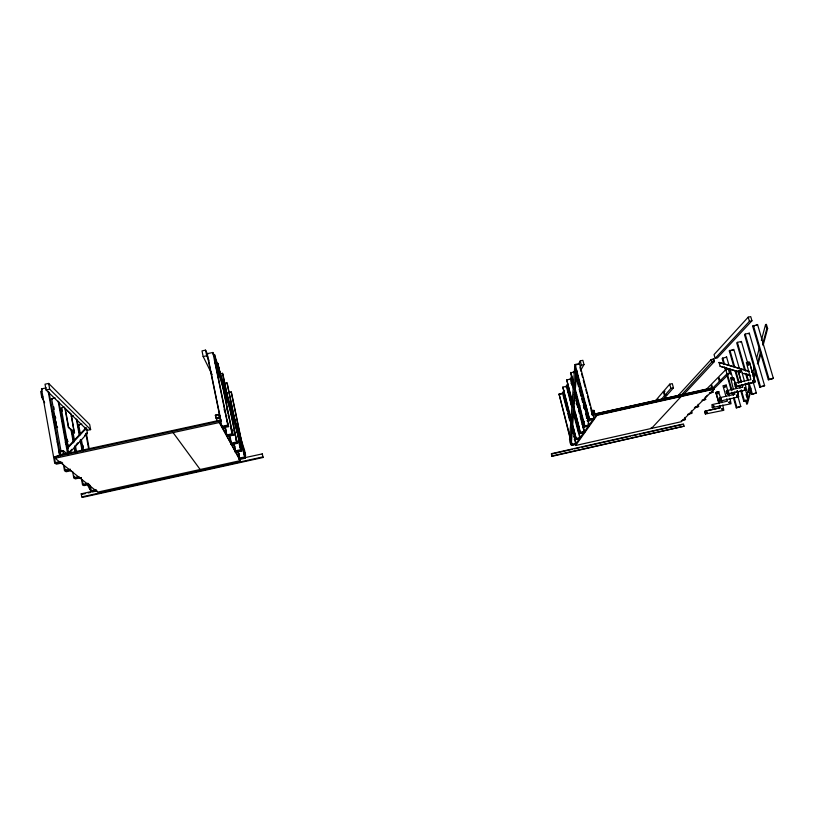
<?xml version="1.0" encoding="UTF-8"?>
<svg xmlns="http://www.w3.org/2000/svg" width="814" height="814" viewBox="0 0 814 814"><rect width="100%" height="100%" fill="white"/><g stroke="black" fill="none" stroke-linecap="round" stroke-linejoin="round"><path stroke-width="1.22" d="M570.36 442.419L570.706 444.505L569.535 439.519L574.745 366.371L575.61 366.178M575.864 370.614L570.553 443.477L571.357 443.304L576.729 370.431L575.864 370.614L574.745 366.371M745.248 388.726L745.288 388.166M729.344 402.859L728.978 402.248M736.812 396.072L737.423 395.319M722.435 408.597C722.506 410.521 721.774 408.058 721.947 408.577M735.775 385.205L736.548 385.002L736.171 384.279M727.675 392.134L728.499 391.687M727.747 391.961L728.052 392.653L728.764 392.144M735.632 384.951L735.632 384.432M721.245 399.216L720.248 399.298M706.237 412.199L706.369 412.902L707.122 412.606M731.857 379.65L731.918 379.1M731.847 379.344L732.783 379.66L732.051 378.988M718.09 393.03L717.368 393.671M746.835 395.126L749.419 385.398M752.645 373.219L754.263 367.134M756.521 358.618L759.431 347.67M761.365 340.364L765.567 324.542L766.401 324.359L767.633 328.52L763.074 345.492M748.259 392.521L749.236 388.868M751.017 390.364L747.435 403.703L746.662 403.876L750.884 388.115M753.479 378.418L755.748 369.922M757.376 363.868L760.622 351.74M762.576 344.464L766.788 328.703L765.567 324.542M753.296 381.878L755.911 372.171M758.19 363.685L761.121 352.767M53.693 457.173L218.559 421.316L220.828 420.024L60.307 454.934L59.687 451.444L60.307 454.934L53.693 457.173L97.731 492.114L240.293 460.643L219.627 422.334M744.393 388.136L745.115 388.858M752.492 380.83L753.51 380.871M729.843 402.706L729.883 402.167M713.115 405.698L713.797 406.4M713.929 406.278L713.98 405.748M720.197 399.084L720.868 398.718M706.135 412.352L706.654 411.986M732.732 379.711L732.437 378.968M739.834 371.438L739.814 372.313M739.641 371.611L739.712 372.222M740.577 372.069L739.885 372.425M220.869 420.085L219.658 417.867L216.076 418.64L215.374 415.191L217.307 420.858M682.753 395.523L714.336 361.609L713.613 359.076L711.06 359.635L678.103 395.573M570.176 438.756L559.055 394.037L563.013 393.162L570.99 423.86M572.283 407.02L566.87 386.233L562.82 387.118L571.072 420.696M573.443 388.756L570.889 378.998L566.758 379.904L572.771 404.884M574.735 372.079L575.091 371.438L570.522 373.005L573.697 385.164M594.078 418.742L589.112 419.851L587.983 415.547L588.726 420.421L589.55 419.23L593.894 418.264L579.487 363.543L575.162 364.489L574.796 365.16L576.953 364.682M562.169 393.538L563.98 390.272M565.791 387.006L567.602 383.74M570.014 379.395L571.825 376.129M573.626 372.863L574.837 370.685M578.449 364.153L580.26 360.887L582.865 360.317L583.994 364.57L580.911 369.963M562.708 393.722L563.013 393.162M566.544 386.823L566.87 386.233M570.553 379.609L570.889 378.998M579.11 364.214L579.487 363.543M567.429 389.896L568.64 387.749M571.072 383.445L572.954 380.097L573.575 382.468M575.925 374.827L577.136 372.68M580.168 367.297L581.389 365.14L580.26 360.887M568.009 392.602L569.24 390.445M575.997 378.581L577.838 375.356M737.24 390.639L738.613 396.947L737.291 390.598M746.509 389.835L727.421 394.108L746.509 389.835L745.146 383.343M754.761 382.387L735.246 386.752L755.127 381.817L749.501 362.434L746.357 362.729L748.951 362.108M746.418 362.668L750.874 379.619L734.33 383.313L735.307 386.701M593.202 414.998C595.461 413.624 594.525 408.404 591.361 410.928L591.819 412.647M736.629 388.268L733.618 377.818L730.677 378.042L733.455 389.499M727.472 394.057L726.526 390.74L742.714 387.118L742.053 384.819L742.653 387.169M738.023 371.082L741.391 382.519L738.369 370.523L741.381 370.299L744.413 381.023M722.781 405.006L723.809 410.297L705.372 414.021L705.046 411.162L720.248 407.743L719.586 405.423M718.884 403.134L715.913 392.653L718.569 391.615L722.059 402.676M574.979 397.1L576.668 394.291M575.193 397.049L576.312 395.177M579.975 405.728L579.629 406.288L576.444 404.405M551.465 453.673L551.76 456.4L684.065 426.19L683.445 423.941L551.465 453.673L551.76 456.4M714.082 361.335L712.036 361.782L681.277 395.126M574.755 435.022L575.457 439.56L580.392 438.451M578.968 428.815L579.68 433.455L584.615 432.356M583.373 422.334L584.106 427.085L589.041 425.976M573.646 436.976L575.06 434.89M577.899 430.728L579.314 428.642M582.152 424.47L584.279 421.347M586.406 418.223L587.82 416.137M574.257 439.346L575.681 437.271M579.944 431.074L578.53 433.14L573.534 413.685M582.793 426.943L584.218 424.877M587.067 420.736L589.194 417.643M574.725 440.028L575.976 438.217L573.015 426.536M578.846 434.066L580.27 431.98L580.799 432.295L580.25 432.02M583.15 427.838L584.523 425.854M589.092 419.261L587.657 421.337L589.346 420.96M570.38 441.453L571.408 445.4L572.1 444.403L576.119 443.488M575.457 439.56L576.18 438.522L580.25 437.606L573.565 411.915M579.68 433.455L580.433 432.376L584.594 431.44L574.399 392.409M584.106 427.085L584.89 425.946L589.143 425L576.047 375.091M572.425 444.352L571.927 444.047M589.906 419.179L589.326 418.895L592.216 418.701M575.64 445.492L597.049 415.293L714.153 389.153L681.318 421.703L575.64 445.492L575.376 444.505L596.092 415.15L712.83 389.092M608.903 411.335L609.493 411.619M729.029 402.136L729.649 402.024M728.561 392.552L728.744 392.012M735.581 384.483L736.355 384.289M655.708 400.457L657.234 398.677L657.793 400.712M665.007 391.219L663.339 391.585L657.732 398.097L658.292 400.132M669.719 384.177L663.858 390.985L665.007 395.136L667.511 394.576L673.453 387.851L672.272 383.608L669.719 384.177L670.889 388.42L665.007 395.136M724.602 386.182L724.531 386.915L725.284 386.925M748.32 363.583L747.649 364.346M740.384 372.334L740.587 371.805M660.459 400.325L664.478 395.736L666.992 395.177L663.746 398.86M87.444 433.241L68.803 453.683L67.786 448.046L86.508 428.123L87.444 433.241L84.676 435.327M748.188 317.165L714.051 354.578L715.14 358.384L717.439 357.875L751.943 320.787L750.722 316.615L748.188 317.165L749.409 321.337L715.14 358.384M69.332 452.085L71.886 449.287M76.15 444.637L77.849 442.775M729.018 365.455L726.597 357.01L722.14 358.486L723.87 364.509M733.77 366.514L729.293 350.915L733.841 349.399L739.387 368.62M748.351 365.405L741.412 341.473L737.382 342.358L736.741 343.03L744.698 370.523M745.197 334.086L744.525 334.788L759.788 387.261L764.631 385.724L749.307 333.18L745.197 334.086L760.49 386.65L759.788 387.261M752.665 326.18L757.559 324.532L773.3 378.184L772.567 378.825L768.335 379.772L752.665 326.18L754.761 325.722M726.007 357.631L726.597 357.01M740.771 342.145L741.412 341.473M748.636 333.893L749.307 333.18M756.857 325.264L757.559 324.532M706.145 389.58L710.937 384.727L713.054 392.165L709.95 393.335M725.783 369.658L718.813 376.729L719.993 380.86L722.476 380.301L729.527 373.3L728.327 369.098L725.783 369.658L726.983 373.87L719.993 380.86M712.667 388.166L719.362 381.481L721.855 380.921L715.109 387.617L712.667 388.166L711.528 384.127L718.192 377.36L719.362 381.481M705.707 396.957L707.478 395.197M712.891 389.825L714.509 388.217L712.077 388.756M215.751 415.374L218.956 414.418L220.136 416.605M684.94 417.379L685.49 419.332L684.961 419.851L681.257 420.685M691.381 410.978L691.941 412.973L691.391 413.512L687.688 414.346M698.097 404.304L698.666 406.339L698.097 406.898L694.393 407.733M705.117 397.334L705.697 399.409L702.635 400.549M716.188 392.185L718.569 391.615M730.677 378.042L733.567 377.869L736.568 388.319M715.913 392.653L718.925 403.093M719.067 391.91L718.518 391.666M726.139 385.063L722.964 385.775L726.017 396.459M755.127 381.817L749.501 362.434M704.995 411.212L720.197 407.794L719.545 405.464M704.721 411.681L705.423 413.98M726.169 391.3L726.933 393.732M730.005 398.372L731.053 403.764L712.24 407.56L711.904 404.65L727.421 401.16L726.739 398.789M719.403 400.824L719.973 401.088L719.057 397.843L734.9 394.291L734.208 391.87M712.749 407.875L712.291 407.519M60.012 451.638L63.319 450.661L67.155 453.866M733.516 398.229L736.273 407.865L740.781 406.451L737.321 394.393M740.679 390.496L743.782 401.292L748.392 399.837L744.932 387.83M748.158 382.478L751.607 394.424L756.338 392.938L752.869 380.962M768.335 379.772L773.3 378.184M740.781 406.451L736.273 407.865M748.392 399.837L743.782 401.292M756.338 392.938L751.607 394.424M752.624 380.606L753.367 380.637M727.828 391.788L728.377 391.636M721.092 399.562L720.431 399.654M724.552 386.233L725.203 386.151M747.913 363.604L747.598 364.224M221.123 421.449L219.241 422.558L55.087 458.282L56.207 457.895M722.496 409.381L721.906 409.279M744.525 388.003L745.095 387.973M737.25 395.991L736.69 396.021M729.72 402.828L729.171 402.849M728.499 392.572L727.747 392.226M720.431 398.799L720.99 398.779M748.422 364.54L747.71 364.296M740.333 372.354L739.763 372.364M570.807 441.208L571.733 444.922L575.742 443.986L574.47 439.082M571.733 444.922L575.447 444.088M683.017 419.882L685.49 419.332M571.408 445.4L576.343 444.291M552.411 453.846L572.11 449.399M574.572 448.85L579.497 447.741M581.959 447.181L629.995 436.365M632.458 435.805L637.382 434.696M639.845 434.137L681.715 424.704M552.045 455.962L684.065 426.19M592.043 413.502L594.647 412.922L593.966 410.348M591.707 414.723L711.853 387.912L707.519 389.367M593.213 414.835L608.943 411.284M597.486 413.919L602.431 412.82M604.904 412.26L609.849 411.162M634.574 405.647L664.244 399.023M666.717 398.473L671.662 397.364M674.134 396.815L679.08 395.716M595.4 416.127L595.105 414.998L711.456 389.041L714.153 389.153M709.34 392.989L713.054 392.165M588.726 420.421L593.671 419.312M760.49 386.65L764.631 385.724M585.215 425.926L588.878 425.112M589.428 425.437L584.483 426.546L575.284 391.239M701.994 400.234L705.697 399.409M719.922 401.139L738.674 396.896M573.728 408.536L580.046 432.936L584.228 431.959L580.097 416.137M580.046 432.936L584.991 431.827M694.963 407.163L698.666 406.339M569.535 439.519L570.329 439.346M689.468 413.522L691.941 412.973M564.306 396.672L563.512 396.845L565.669 398.107M738.878 372.1L720.115 366.269L719.016 362.434L748.941 371.062M720.115 366.269L737.331 371.194M726.983 373.87L729.527 373.3M670.889 388.42L673.453 387.851M585.062 409.452L585.917 409.259L587.016 413.461L586.161 413.654M751.76 372.344L752.584 372.161L753.784 376.282L752.96 376.475M593.823 410.602L591.361 410.928M592.287 413.125L594.362 412.657M766.788 328.703L767.633 328.52M81.349 478.317L82.468 484.493L88.034 483.272M235.266 452.33L241.463 450.966L240.781 449.674L235.348 450.864L233.811 443.437M235.154 451.058L237.535 450.529M235.185 451.109L237.566 450.58M82.285 480.107L83.181 485.042L88.726 483.821M241.107 450.295L235.684 451.485L234.157 444.078M83.231 485.083L88.166 483.994M234.971 451.709L241.137 450.346L237.271 431.776M243.467 450.396L244.515 450.173L245.574 455.291L244.526 455.514L214.479 360.337L215.649 360.093L245.574 455.291M88.899 484.544L83.944 485.632L82.468 484.493M87.586 485.083L89.937 489.59L91.015 489.356L88.085 483.719M89.591 484.676L90.73 490.923L96.133 489.723M239.113 459.564L245.289 458.211L244.638 456.98L239.347 458.14L237.83 450.773M91.402 491.442L95.706 490.486M238.787 458.984L262.24 453.907L263.126 457.478L82.448 497.385L81.776 496.896L81.217 493.833L96.408 490.394M729.293 350.915L733.231 350.051M85.602 493.518L81.888 494.342L81.217 493.833M88.075 492.969L90.547 492.429M97.059 490.913L92.124 492.002L90.73 490.923M81.776 496.896L262.871 456.908L263.126 457.478M713.613 359.076L714.336 361.609L711.782 362.179L711.06 359.635L713.502 359.3M558.75 394.597L561.711 393.945M46.317 387.861L41.504 388.889L54.63 462.81L59.493 461.752M222.415 427.971L228.612 426.617L227.788 425.071L221.856 426.373L206.98 353.734L212.861 352.482L213.787 355.85M57.794 462.362L60.287 461.884M61.752 462.169L55.464 463.471L54.803 459.717M222.008 427.238L228.215 425.885L215.049 361.996M62.576 462.83L56.38 464.173L54.63 462.81M63.36 464.285L64.469 470.472L70.36 469.179M226.964 436.569L233.15 435.215L232.377 433.76L226.618 435.022L224.837 426.353M226.699 435.266L230.311 434.473M749.409 321.337L751.943 320.787M70.289 470.054L65.262 471.092L64.591 467.389M226.577 435.877L232.773 434.523L222.558 385.063M71.062 470.675L66.117 471.754L64.469 470.472M581.389 365.14L583.994 364.57M72.609 471.448L73.728 477.686L78.307 476.678M231.237 444.678L237.423 443.315L236.701 441.941L231.105 443.172L229.589 435.816M74.481 478.266L79.05 477.269M230.616 411.477L237.078 442.663L231.471 443.834L230.209 437.708M79.507 477.228L74.542 478.317L74.145 476.119M230.871 444.017L237.078 442.663M81.471 477.533L75.285 478.897L73.728 477.686M74.339 432.794L71.245 414.184L64.937 408.353L68.345 427.248L74.339 432.794L71.194 415.486M90.629 429.629L87.444 430.311L46.052 389.947L45.024 384.198L48.657 383.425L89.693 424.552L90.629 429.629L49.685 389.173L48.657 383.425M215.374 415.191L218.956 414.418L219.658 417.867L218.62 414.753M67.786 448.046L66.606 448.3L85.439 428.357L86.508 428.123M59.687 451.444L63.319 450.661L63.94 454.141L60.511 454.426M216.321 418.131L219.18 417.511M71.256 416.31L73.464 415.832M223.718 383.547L226.953 382.855L227.31 383.628L235.236 421.896M80.484 434.747L78.663 424.755L81.878 424.063M228.001 392.562L231.145 391.89L231.481 392.623L242.409 445.319M68.345 427.248L74.613 432.733M46.052 389.947L49.685 389.173M207.712 354.619L205.566 350.142L202.004 350.895L203.164 356.542L206.715 355.789L208.913 360.317M41.901 391.168L40.7 391.422L41.718 397.14L44.658 402.777M213.319 354.721L214.499 354.477L244.515 450.173M41.718 397.14L42.918 396.886M61.142 451.902L51.618 398.657L55.118 397.904M64.55 407.132L61.152 407.855L68.345 447.761M220.309 373.779L222.517 373.311L222.904 374.125L228.561 401.516M736.792 395.116L737.372 395.37M706.481 412.037L707.081 412.403M724.775 386.121L725.386 386.64M739.906 371.449L740.547 371.988M707.651 388.868L708.455 388.909L592.378 414.591M679.924 396.438L681.155 396.52L651.515 428.408L651.251 427.431M595.105 414.998L597.049 415.293M752.879 381.481L753.52 380.687M748.127 363.614L748.646 364.173M719.016 362.434L749.338 371.611M744.383 373.372L750.264 375.193M742.399 373.188L750.61 375.742M724.633 386.996L725.427 386.467M717.928 393.02C718.701 393.732 717.144 394.536 718.314 393.335M569.708 399.816L572.944 401.709M576.19 403.591L579.426 405.484M583.75 407.997L585.917 409.259M569.983 400.62L572.13 401.882M564.529 400.742L566.686 402.035M571.021 404.619L573.178 405.911M578.591 409.137L580.758 410.429M748.89 362.169L749.44 362.495M65.71 469.882L66.331 470.268M91.748 490.282L92.379 490.679M41.504 388.889L42.369 389.723M51.618 398.657L52.432 399.44M78.663 424.755L79.355 425.427M173.087 432.6L200.163 469.505M218.559 421.316L240.293 460.643M224.399 426.617L225.692 428.988M237.759 451.231L238.96 453.459M224.094 426.923L225.885 430.199M228.856 435.663L230.637 438.95M233.496 444.19L234.808 446.601M237.179 450.976L238.97 454.253M227.045 420.166L228.612 426.617M231.634 428.968L233.15 435.215M235.958 437.26L237.423 443.315M240.049 445.085L241.463 450.966M53.48 419.698L57.591 427.584M65.242 442.246L68.183 447.883M52.31 414.926L56.41 422.822M65.802 440.862L68.732 446.51M51.77 410.215L55.83 418.06M64.54 434.859L68.02 441.585M226.73 408.068L227.696 412.851M203.164 356.542L212.118 374.613M206.98 353.734L207.926 357.102M262.24 453.907L262.505 454.487M217.521 368.05L220.95 378.948M224.766 391.056L228.205 401.953M232.021 414.072L233.16 417.704M237.739 432.234L243.081 449.186M753.357 325.447L769.067 379.131M737.382 342.358L745.695 371.092M746.387 373.484L748.463 380.667M749.165 383.068L752.278 393.844M745.736 374.104L747.466 380.087M746.021 394.403L747.059 398.005M746.601 400.793L747.435 403.703M745.543 400L746.662 403.876M729.904 350.274L734.737 367.094M735.775 370.696L739.234 382.712M739.926 385.114L740.618 387.515M741.31 389.916L744.423 400.732M735.154 371.306L738.603 383.302M739.295 385.704L739.987 388.095M730.056 369.068L733.17 379.924M729.802 370.869L730.84 374.481M722.73 357.865L724.45 363.899M725.488 367.521L726.18 369.932M727.217 373.545L732.051 390.435M732.742 392.857L733.434 395.268M734.126 397.68L736.894 407.336M724.552 366.911L725.589 370.533M726.963 375.346L731.104 389.804M731.796 392.206L732.488 394.617M726.19 385.012L729.263 395.991M711.456 359.757L712.036 361.782M663.339 391.585L664.478 395.736M580.067 367.857L581.023 371.499M581.664 373.921L582.631 377.564M583.262 379.996L585.185 387.271M585.826 389.703L586.782 393.345M587.423 395.767L589.977 405.484M590.618 407.906L592.531 415.191M575.162 364.489L589.55 419.23M585.388 403.754L589.051 417.684M576.078 370.014L589.153 419.8M576.007 376.943L578.561 386.66M579.192 389.092L581.104 396.387M581.745 398.809L582.702 402.462M583.343 404.894L584.299 408.536M585.571 413.4L586.843 418.254M588.115 423.117L588.756 425.549M570.868 372.364L574.053 384.544M575.01 388.197L584.89 425.946M570.868 380.83L572.14 385.694M574.369 394.22L575.325 397.873M575.956 400.305L577.869 407.611M578.5 410.053L579.456 413.705M566.758 379.904L572.802 403.093M573.443 405.525L580.433 432.376M575.345 413.064L579.008 427.289M566.859 388.044L569.719 399.033M570.36 401.475L571.631 406.359M579.11 435.073L579.894 438.105L575.803 439.061L572.344 425.58M562.82 387.118L571.092 418.935M572.68 425.061L576.18 438.522M571.937 427.543L576.088 443.508M563.023 394.953L567.154 410.887M567.796 413.339L569.698 420.696M571.927 429.273L572.883 432.956M559.055 394.037L570.36 437.993M571.143 440.72L572.1 444.403M244.648 455.138L245.289 458.211M244.444 455.118L244.973 457.621L239.672 458.73L238.156 451.373M231.145 391.89L242.857 448.382M243.366 450.834L244.638 456.98M239.621 434.462L240.14 436.935L239.601 434.411M226.953 382.855L235.144 422.446M236.172 427.401L240.781 449.674M238.848 442.124L240.13 448.209M222.517 373.311L227.839 399.043M228.846 403.948L236.701 441.941M233.964 430.494L235.022 435.51M235.531 437.983L236.04 440.466M220.523 375.183L217.826 363.197L220.38 375.58M221.408 380.535L232.377 433.76M228.225 415.344L228.724 417.765M230.698 427.411L231.97 433.536M214.499 354.477L215.649 360.093M212.861 352.482L227.788 425.071M224.176 409.32L224.695 411.762M225.224 427.065L227.004 435.714M222.202 425.569L222.67 427.849M208.425 359.554L221.001 420.97M205.566 350.142L206.715 355.789M220.014 422.1L220.329 423.595M86.294 432.987L89.255 449.165M84.707 427.35L85.165 429.843M85.846 433.587L88.594 448.555M82.987 445.35L83.445 447.842M90.446 486.233L90.832 488.319M81.4 439.743L83.445 450.976M89.56 487.515L89.937 489.59M77.045 419.759L79.741 434.544M80.637 439.468L82.662 450.559M76.333 419.068L79.263 435.114M80.159 440.059L81.96 449.928M72.619 430.138L74.41 440.018M75.529 446.194L76.648 452.37M71.632 429.772L73.881 442.206M74.562 445.93L75.682 452.146M70.879 429.08L73.362 442.785M74.267 447.771L75.163 452.757M65.222 408.292L68.63 427.187M61.925 408.597L62.373 411.09M58.923 401.902L67.145 447.578M58.13 401.119L67.694 454.334M62.922 451.007L63.421 453.795M53.765 406.847L54.202 409.32M49.044 392.195L60.419 455.901M57.306 441.636L57.733 444.017M58.934 451.098L59.432 453.53M48.179 391.3L59.615 455.331"/></g></svg>
